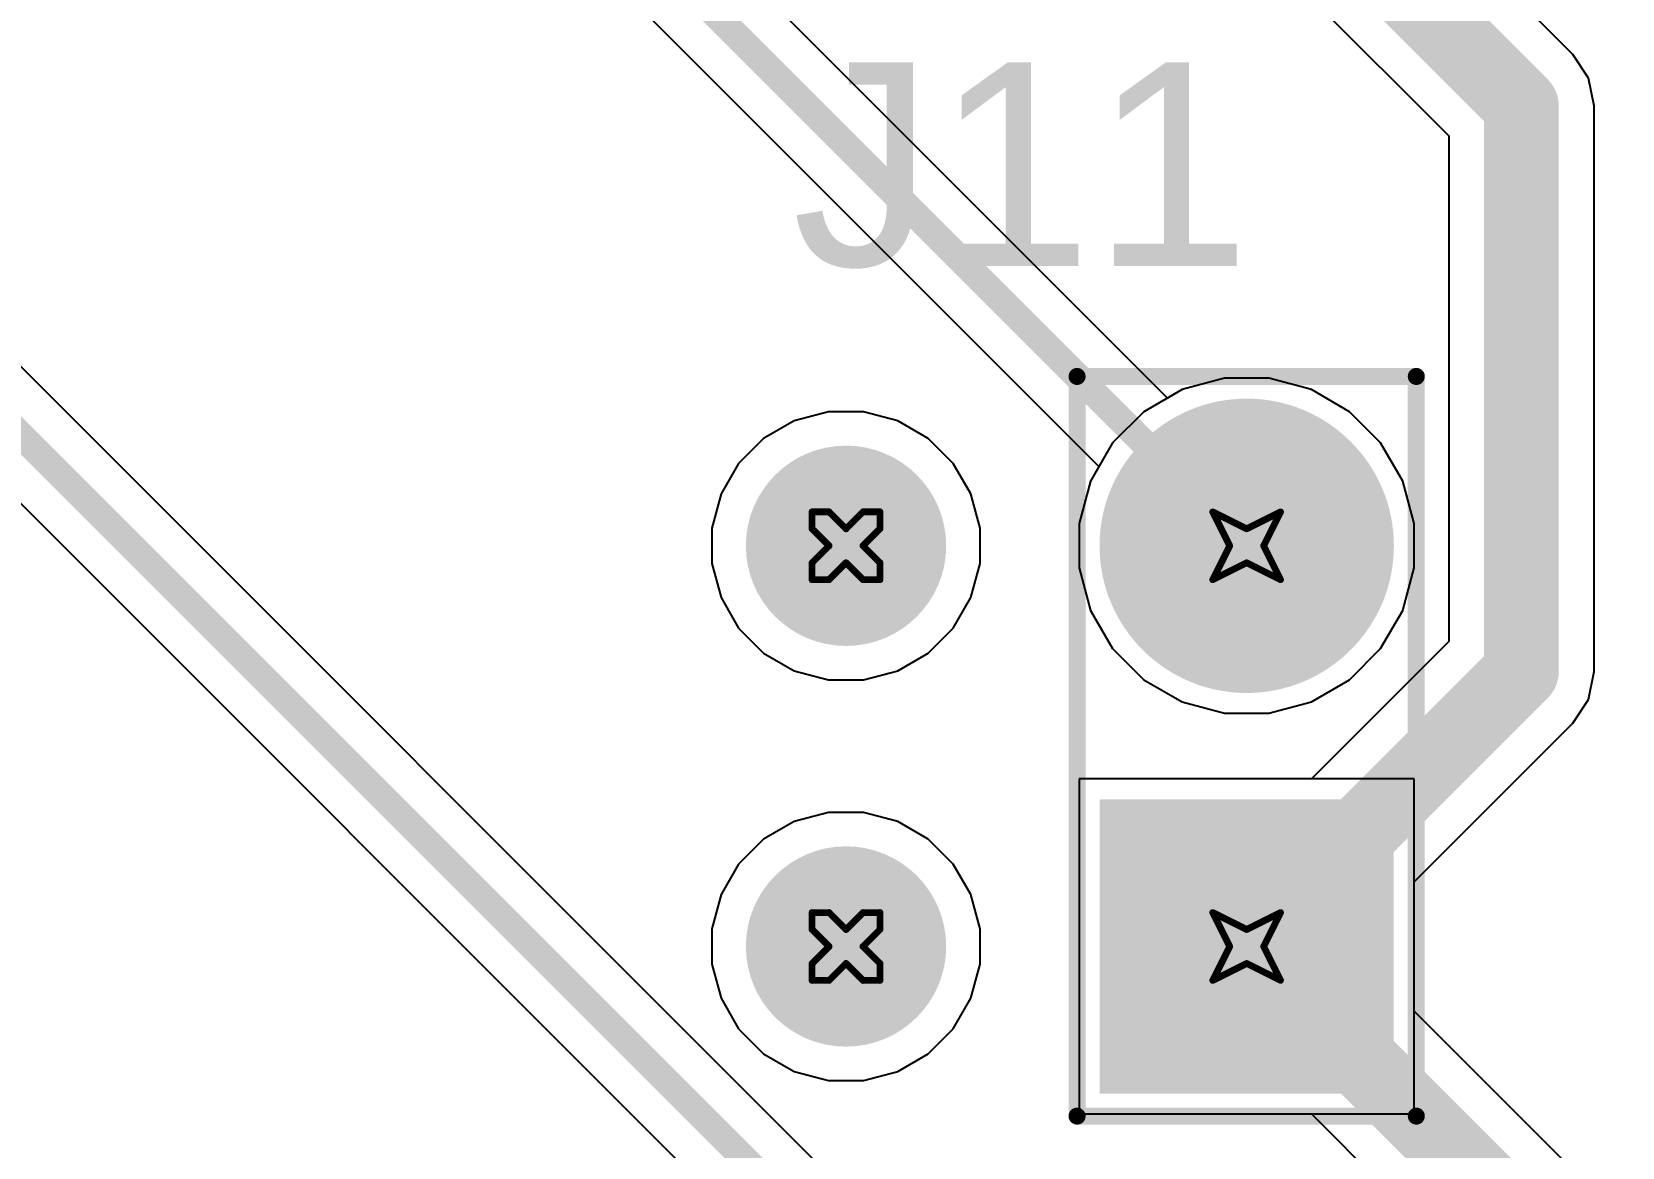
# Model space of a CAD drawing. Header units: inches. Extents: x -89 to 427, y -87 to 99.
# Drawn here: x 66.39 to 78.3, y 17.91 to 26.26 of the extents above; entities that cross this region are included whole.
import ezdxf

# ---------------------------------------------------------------- set-up
doc = ezdxf.new("R2010")
doc.units = ezdxf.units.IN
for name, color, linetype in [('Board_Outline', 56, 'Continuous'), ('Bottom Layer', 5, 'Continuous'), ('Bottom Solder', 6, 'Continuous'), ('Drill Drawing', 1, 'Continuous'), ('Multi-Layer', 9, 'Continuous'), ('Pad Holes', 156, 'Continuous'), ('Top Layer', 1, 'Continuous'), ('Top Overlay', 2, 'Continuous'), ('Top Solder', 216, 'Continuous')]:
    doc.layers.add(name, color=color, linetype=linetype)
doc.styles.add('Arial', font='', dxfattribs={"height": 0.2})
doc.styles.get('Arial').set_extended_font_data('Arial')

msp = doc.modelspace()

# ---------------------------------------------------------------- hatches: boundary and pattern name
at = {"layer": 'Bottom Layer'}
h = msp.add_hatch(color=5, dxfattribs=at)
edge = h.paths.add_edge_path()
edge.add_arc((75.489, 22.415), 1, 0, 360)
h = msp.add_hatch(color=5, dxfattribs=at)
edge = h.paths.add_edge_path()
edge.add_arc((75.489, 22.415), 1, 0, 360)
msp.add_hatch(color=5, dxfattribs=at).paths.add_polyline_path([(74.489, 18.415), (74.489, 20.415), (76.489, 20.415), (76.489, 18.415)])
msp.add_hatch(color=5, dxfattribs=at).paths.add_polyline_path([(74.489, 18.415), (74.489, 20.415), (76.489, 20.415), (76.489, 18.415)])
at = {"layer": 'Bottom Solder'}
h = msp.add_hatch(color=6, dxfattribs=at)
edge = h.paths.add_edge_path()
edge.add_arc((75.489, 22.415), 1.102, 0, 360)
h = msp.add_hatch(color=6, dxfattribs=at)
edge = h.paths.add_edge_path()
edge.add_arc((75.489, 22.415), 1.102, 0, 360)
h = msp.add_hatch(color=6, dxfattribs=at)
edge = h.paths.add_edge_path()
edge.add_arc((72.489, 22.415), 0.102, 0, 360)
for points in [[(74.387, 18.314), (74.387, 20.517), (76.59, 20.517), (76.59, 18.314)], [(74.387, 18.314), (74.387, 20.517), (76.59, 20.517), (76.59, 18.314)], [(72.387, 19.314), (72.387, 19.517), (72.59, 19.517), (72.59, 19.314)]]:
    msp.add_hatch(color=6, dxfattribs=at).paths.add_polyline_path(points)
at = {"layer": 'Multi-Layer'}
h = msp.add_hatch(color=9, dxfattribs=at)
edge = h.paths.add_edge_path()
edge.add_arc((75.489, 22.415), 1, 0, 360)
h = msp.add_hatch(color=9, dxfattribs=at)
edge = h.paths.add_edge_path()
edge.add_arc((75.489, 22.415), 1, 0, 360)
msp.add_hatch(color=9, dxfattribs=at).paths.add_polyline_path([(74.489, 18.415), (74.489, 20.415), (76.489, 20.415), (76.489, 18.415)])
msp.add_hatch(color=9, dxfattribs=at).paths.add_polyline_path([(74.489, 18.415), (74.489, 20.415), (76.489, 20.415), (76.489, 18.415)])
at = {"layer": 'Pad Holes'}
h = msp.add_hatch(color=7, dxfattribs=at)
edge = h.paths.add_edge_path()
edge.add_arc((72.489, 22.415), 0.75, 0, 360)
h = msp.add_hatch(color=7, dxfattribs=at)
edge = h.paths.add_edge_path()
edge.add_arc((75.489, 22.415), 0.6, 0, 360)
h = msp.add_hatch(color=7, dxfattribs=at)
edge = h.paths.add_edge_path()
edge.add_arc((75.489, 22.415), 0.6, 0, 360)
h = msp.add_hatch(color=7, dxfattribs=at)
edge = h.paths.add_edge_path()
edge.add_arc((72.489, 19.415), 0.75, 0, 360)
h = msp.add_hatch(color=7, dxfattribs=at)
edge = h.paths.add_edge_path()
edge.add_arc((75.489, 19.415), 0.6, 0, 360)
h = msp.add_hatch(color=7, dxfattribs=at)
edge = h.paths.add_edge_path()
edge.add_arc((75.489, 19.415), 0.6, 0, 360)
at = {"layer": 'Top Layer'}
h = msp.add_hatch(color=1, dxfattribs=at)
edge = h.paths.add_edge_path()
edge.add_arc((75.489, 22.415), 1, 0, 360)
h = msp.add_hatch(color=1, dxfattribs=at)
edge = h.paths.add_edge_path()
edge.add_arc((75.489, 22.415), 1, 0, 360)
msp.add_hatch(color=1, dxfattribs=at).paths.add_polyline_path([(74.489, 18.415), (74.489, 20.415), (76.489, 20.415), (76.489, 18.415)])
msp.add_hatch(color=1, dxfattribs=at).paths.add_polyline_path([(74.489, 18.415), (74.489, 20.415), (76.489, 20.415), (76.489, 18.415)])
at = {"layer": 'Top Solder'}
h = msp.add_hatch(color=216, dxfattribs=at)
edge = h.paths.add_edge_path()
edge.add_arc((75.489, 22.415), 1.102, 0, 360)
h = msp.add_hatch(color=216, dxfattribs=at)
edge = h.paths.add_edge_path()
edge.add_arc((75.489, 22.415), 1.102, 0, 360)
h = msp.add_hatch(color=216, dxfattribs=at)
edge = h.paths.add_edge_path()
edge.add_arc((72.489, 22.415), 0.102, 0, 360)
for points in [[(74.387, 18.314), (74.387, 20.517), (76.59, 20.517), (76.59, 18.314)], [(74.387, 18.314), (74.387, 20.517), (76.59, 20.517), (76.59, 18.314)], [(72.387, 19.314), (72.387, 19.517), (72.59, 19.517), (72.59, 19.314)]]:
    msp.add_hatch(color=216, dxfattribs=at).paths.add_polyline_path(points)

# ---------------------------------------------------------------- linework, layer by layer
at = {"layer": 'Board_Outline'}
msp.add_lwpolyline([(87.312, 0, 0.254, 0.254, 1), (-87.312, 0, 0.254, 0.254, 1)], format="xyseb", close=True, dxfattribs=at)
at = {"layer": 'Bottom Layer'}
for p, q in [((74.896, 23.521), (53.456, 44.961)), ((52.771, 44.621), (74.383, 23.008)), ((74.896, 15.17), (45.563, 44.503)), ((44.877, 44.164), (74.383, 14.657)), ((77.931, 26.094), (76.743, 27.282)), ((75.974, 26.512), (77.002, 25.484)), ((78.049, 25.917), (77.931, 26.094)), ((78.09, 25.709), (78.049, 25.917)), ((78.09, 21.473), (78.09, 25.709)), ((77.002, 25.484), (77.002, 21.698)), ((75.005, 23.584), (74.896, 23.521)), ((75.324, 23.669), (75.005, 23.584)), ((75.654, 23.669), (75.324, 23.669)), ((75.973, 23.584), (75.654, 23.669)), ((76.259, 23.419), (75.973, 23.584)), ((72.101, 23.351), (71.872, 23.219)), ((72.357, 23.419), (72.101, 23.351)), ((72.621, 23.419), (72.357, 23.419)), ((72.876, 23.351), (72.621, 23.419)), ((73.105, 23.219), (72.876, 23.351)), ((76.492, 23.185), (76.259, 23.419)), ((71.872, 23.219), (71.685, 23.032)), ((73.292, 23.032), (73.105, 23.219)), ((76.657, 22.899), (76.492, 23.185)), ((71.685, 23.032), (71.553, 22.803)), ((73.424, 22.803), (73.292, 23.032)), ((74.383, 23.008), (74.32, 22.899)), ((74.32, 22.899), (74.235, 22.581)), ((76.743, 22.581), (76.657, 22.899)), ((71.553, 22.803), (71.485, 22.548)), ((73.493, 22.548), (73.424, 22.803)), ((71.485, 22.548), (71.485, 22.283)), ((73.493, 22.283), (73.493, 22.548)), ((74.235, 22.581), (74.235, 22.25)), ((76.743, 22.25), (76.743, 22.581)), ((71.485, 22.283), (71.553, 22.028)), ((73.424, 22.028), (73.493, 22.283)), ((74.235, 22.25), (74.32, 21.931)), ((76.657, 21.931), (76.743, 22.25)), ((71.553, 22.028), (71.685, 21.799)), ((73.292, 21.799), (73.424, 22.028)), ((74.32, 21.931), (74.485, 21.646)), ((76.492, 21.646), (76.657, 21.931)), ((71.685, 21.799), (71.872, 21.612)), ((73.105, 21.612), (73.292, 21.799)), ((77.002, 21.698), (75.974, 20.669)), ((71.872, 21.612), (72.101, 21.48)), ((72.876, 21.48), (73.105, 21.612)), ((74.485, 21.646), (74.719, 21.412)), ((76.259, 21.412), (76.492, 21.646)), ((72.101, 21.48), (72.357, 21.411)), ((72.621, 21.411), (72.876, 21.48)), ((78.049, 21.265), (78.09, 21.473)), ((72.357, 21.411), (72.621, 21.411)), ((74.719, 21.412), (75.005, 21.247)), ((75.973, 21.247), (76.259, 21.412)), ((75.005, 21.247), (75.324, 21.161)), ((75.654, 21.161), (75.973, 21.247)), ((77.931, 21.088), (78.049, 21.265)), ((75.324, 21.161), (75.654, 21.161)), ((76.743, 19.9), (77.931, 21.088)), ((75.974, 20.669), (74.235, 20.669)), ((74.235, 20.669), (74.235, 18.161)), ((72.357, 20.419), (72.101, 20.351)), ((72.621, 20.419), (72.357, 20.419)), ((72.876, 20.351), (72.621, 20.419)), ((72.101, 20.351), (71.872, 20.219)), ((73.105, 20.219), (72.876, 20.351)), ((71.872, 20.219), (71.685, 20.032)), ((73.292, 20.032), (73.105, 20.219)), ((71.685, 20.032), (71.553, 19.803)), ((73.424, 19.803), (73.292, 20.032)), ((76.743, 18.931), (76.743, 19.9)), ((71.553, 19.803), (71.485, 19.548)), ((73.493, 19.548), (73.424, 19.803)), ((71.485, 19.548), (71.485, 19.283)), ((73.493, 19.283), (73.493, 19.548)), ((71.485, 19.283), (71.553, 19.028)), ((73.424, 19.028), (73.493, 19.283)), ((71.553, 19.028), (71.685, 18.799)), ((73.292, 18.799), (73.424, 19.028)), ((77.931, 17.743), (76.743, 18.931)), ((71.685, 18.799), (71.872, 18.612)), ((73.105, 18.612), (73.292, 18.799)), ((71.872, 18.612), (72.101, 18.48)), ((72.876, 18.48), (73.105, 18.612)), ((72.101, 18.48), (72.357, 18.411)), ((72.621, 18.411), (72.876, 18.48)), ((72.357, 18.411), (72.621, 18.411)), ((74.235, 18.161), (75.974, 18.161)), ((75.974, 18.161), (77.002, 17.133))]:
    msp.add_line(p, q, dxfattribs=at)
for points in [[(52.921, 44.983, 0.203, 0.203, 0), (75.789, 22.116, 0.203, 0.203, 0)], [(45.027, 44.526, 0.203, 0.203, 0), (75.489, 14.065, 0.203, 0.203, 0)], [(75.489, 27.766, 0.559, 0.559, 0), (77.546, 25.709, 0.559, 0.559, 0)], [(77.546, 21.473, 0.559, 0.559, 0), (77.546, 25.709, 0.559, 0.559, 0)], [(75.489, 19.415, 0.559, 0.559, 0), (77.546, 21.473, 0.559, 0.559, 0)], [(75.489, 19.415, 0.559, 0.559, 0), (77.546, 17.358, 0.559, 0.559, 0)]]:
    msp.add_lwpolyline(points, format="xyseb", dxfattribs=at)
for points in [[(77.406, 25.709, 0.279, 0.279, 1), (77.686, 25.709, 0.279, 0.279, 1)], [(77.406, 25.709, 0.279, 0.279, 1), (77.686, 25.709, 0.279, 0.279, 1)], [(75.738, 22.116, 0.102, 0.102, 1), (75.839, 22.116, 0.102, 0.102, 1)], [(77.406, 21.473, 0.279, 0.279, 1), (77.686, 21.473, 0.279, 0.279, 1)], [(77.406, 21.473, 0.279, 0.279, 1), (77.686, 21.473, 0.279, 0.279, 1)], [(75.349, 19.415, 0.279, 0.279, 1), (75.629, 19.415, 0.279, 0.279, 1)], [(75.349, 19.415, 0.279, 0.279, 1), (75.629, 19.415, 0.279, 0.279, 1)]]:
    msp.add_lwpolyline(points, format="xyseb", close=True, dxfattribs=at)
at = {"layer": 'Drill Drawing'}
for points in [[(72.235, 22.542, 0.0508, 0.0508, 0), (72.235, 22.669, 0.0508, 0.0508, 0)], [(72.235, 22.669, 0.0508, 0.0508, 0), (72.362, 22.669, 0.0508, 0.0508, 0)], [(72.362, 22.669, 0.0508, 0.0508, 0), (72.489, 22.542, 0.0508, 0.0508, 0)], [(72.489, 22.542, 0.0508, 0.0508, 0), (72.616, 22.669, 0.0508, 0.0508, 0)], [(72.616, 22.669, 0.0508, 0.0508, 0), (72.743, 22.669, 0.0508, 0.0508, 0)], [(72.743, 22.542, 0.0508, 0.0508, 0), (72.743, 22.669, 0.0508, 0.0508, 0)], [(75.235, 22.669, 0.0508, 0.0508, 0), (75.489, 22.542, 0.0508, 0.0508, 0)], [(75.235, 22.669, 0.0508, 0.0508, 0), (75.362, 22.415, 0.0508, 0.0508, 0)], [(75.489, 22.542, 0.0508, 0.0508, 0), (75.743, 22.669, 0.0508, 0.0508, 0)], [(75.616, 22.415, 0.0508, 0.0508, 0), (75.743, 22.669, 0.0508, 0.0508, 0)], [(72.235, 22.542, 0.0508, 0.0508, 0), (72.362, 22.415, 0.0508, 0.0508, 0)], [(72.616, 22.415, 0.0508, 0.0508, 0), (72.743, 22.542, 0.0508, 0.0508, 0)], [(72.235, 22.288, 0.0508, 0.0508, 0), (72.362, 22.415, 0.0508, 0.0508, 0)], [(72.616, 22.415, 0.0508, 0.0508, 0), (72.743, 22.288, 0.0508, 0.0508, 0)], [(75.235, 22.161, 0.0508, 0.0508, 0), (75.362, 22.415, 0.0508, 0.0508, 0)], [(75.616, 22.415, 0.0508, 0.0508, 0), (75.743, 22.161, 0.0508, 0.0508, 0)], [(72.235, 22.161, 0.0508, 0.0508, 0), (72.235, 22.288, 0.0508, 0.0508, 0)], [(72.362, 22.161, 0.0508, 0.0508, 0), (72.489, 22.288, 0.0508, 0.0508, 0)], [(72.489, 22.288, 0.0508, 0.0508, 0), (72.616, 22.161, 0.0508, 0.0508, 0)], [(72.743, 22.161, 0.0508, 0.0508, 0), (72.743, 22.288, 0.0508, 0.0508, 0)], [(75.235, 22.161, 0.0508, 0.0508, 0), (75.489, 22.288, 0.0508, 0.0508, 0)], [(75.489, 22.288, 0.0508, 0.0508, 0), (75.743, 22.161, 0.0508, 0.0508, 0)], [(72.235, 22.161, 0.0508, 0.0508, 0), (72.362, 22.161, 0.0508, 0.0508, 0)], [(72.616, 22.161, 0.0508, 0.0508, 0), (72.743, 22.161, 0.0508, 0.0508, 0)], [(72.235, 19.542, 0.0508, 0.0508, 0), (72.235, 19.669, 0.0508, 0.0508, 0)], [(72.235, 19.669, 0.0508, 0.0508, 0), (72.362, 19.669, 0.0508, 0.0508, 0)], [(72.362, 19.669, 0.0508, 0.0508, 0), (72.489, 19.542, 0.0508, 0.0508, 0)], [(72.489, 19.542, 0.0508, 0.0508, 0), (72.616, 19.669, 0.0508, 0.0508, 0)], [(72.616, 19.669, 0.0508, 0.0508, 0), (72.743, 19.669, 0.0508, 0.0508, 0)], [(72.743, 19.542, 0.0508, 0.0508, 0), (72.743, 19.669, 0.0508, 0.0508, 0)], [(75.235, 19.669, 0.0508, 0.0508, 0), (75.489, 19.542, 0.0508, 0.0508, 0)], [(75.235, 19.669, 0.0508, 0.0508, 0), (75.362, 19.415, 0.0508, 0.0508, 0)], [(75.489, 19.542, 0.0508, 0.0508, 0), (75.743, 19.669, 0.0508, 0.0508, 0)], [(75.616, 19.415, 0.0508, 0.0508, 0), (75.743, 19.669, 0.0508, 0.0508, 0)], [(72.235, 19.542, 0.0508, 0.0508, 0), (72.362, 19.415, 0.0508, 0.0508, 0)], [(72.616, 19.415, 0.0508, 0.0508, 0), (72.743, 19.542, 0.0508, 0.0508, 0)], [(72.235, 19.288, 0.0508, 0.0508, 0), (72.362, 19.415, 0.0508, 0.0508, 0)], [(72.616, 19.415, 0.0508, 0.0508, 0), (72.743, 19.288, 0.0508, 0.0508, 0)], [(75.235, 19.161, 0.0508, 0.0508, 0), (75.362, 19.415, 0.0508, 0.0508, 0)], [(75.616, 19.415, 0.0508, 0.0508, 0), (75.743, 19.161, 0.0508, 0.0508, 0)], [(72.235, 19.161, 0.0508, 0.0508, 0), (72.235, 19.288, 0.0508, 0.0508, 0)], [(72.362, 19.161, 0.0508, 0.0508, 0), (72.489, 19.288, 0.0508, 0.0508, 0)], [(72.489, 19.288, 0.0508, 0.0508, 0), (72.616, 19.161, 0.0508, 0.0508, 0)], [(72.743, 19.161, 0.0508, 0.0508, 0), (72.743, 19.288, 0.0508, 0.0508, 0)], [(75.235, 19.161, 0.0508, 0.0508, 0), (75.489, 19.288, 0.0508, 0.0508, 0)], [(75.489, 19.288, 0.0508, 0.0508, 0), (75.743, 19.161, 0.0508, 0.0508, 0)], [(72.235, 19.161, 0.0508, 0.0508, 0), (72.362, 19.161, 0.0508, 0.0508, 0)], [(72.616, 19.161, 0.0508, 0.0508, 0), (72.743, 19.161, 0.0508, 0.0508, 0)]]:
    msp.add_lwpolyline(points, format="xyseb", dxfattribs=at)
for points in [[(72.222, 22.669, 0.0254, 0.0254, 1), (72.248, 22.669, 0.0254, 0.0254, 1)], [(72.222, 22.669, 0.0254, 0.0254, 1), (72.248, 22.669, 0.0254, 0.0254, 1)], [(72.349, 22.669, 0.0254, 0.0254, 1), (72.375, 22.669, 0.0254, 0.0254, 1)], [(72.349, 22.669, 0.0254, 0.0254, 1), (72.375, 22.669, 0.0254, 0.0254, 1)], [(72.603, 22.669, 0.0254, 0.0254, 1), (72.629, 22.669, 0.0254, 0.0254, 1)], [(72.603, 22.669, 0.0254, 0.0254, 1), (72.629, 22.669, 0.0254, 0.0254, 1)], [(72.73, 22.669, 0.0254, 0.0254, 1), (72.756, 22.669, 0.0254, 0.0254, 1)], [(72.73, 22.669, 0.0254, 0.0254, 1), (72.756, 22.669, 0.0254, 0.0254, 1)], [(75.222, 22.669, 0.0254, 0.0254, 1), (75.247, 22.669, 0.0254, 0.0254, 1)], [(75.222, 22.669, 0.0254, 0.0254, 1), (75.247, 22.669, 0.0254, 0.0254, 1)], [(75.73, 22.669, 0.0254, 0.0254, 1), (75.755, 22.669, 0.0254, 0.0254, 1)], [(75.73, 22.669, 0.0254, 0.0254, 1), (75.755, 22.669, 0.0254, 0.0254, 1)], [(72.222, 22.542, 0.0254, 0.0254, 1), (72.248, 22.542, 0.0254, 0.0254, 1)], [(72.222, 22.542, 0.0254, 0.0254, 1), (72.248, 22.542, 0.0254, 0.0254, 1)], [(72.476, 22.542, 0.0254, 0.0254, 1), (72.502, 22.542, 0.0254, 0.0254, 1)], [(72.476, 22.542, 0.0254, 0.0254, 1), (72.502, 22.542, 0.0254, 0.0254, 1)], [(72.73, 22.542, 0.0254, 0.0254, 1), (72.756, 22.542, 0.0254, 0.0254, 1)], [(72.73, 22.542, 0.0254, 0.0254, 1), (72.756, 22.542, 0.0254, 0.0254, 1)], [(75.476, 22.542, 0.0254, 0.0254, 1), (75.501, 22.542, 0.0254, 0.0254, 1)], [(75.476, 22.542, 0.0254, 0.0254, 1), (75.501, 22.542, 0.0254, 0.0254, 1)], [(72.349, 22.415, 0.0254, 0.0254, 1), (72.375, 22.415, 0.0254, 0.0254, 1)], [(72.349, 22.415, 0.0254, 0.0254, 1), (72.375, 22.415, 0.0254, 0.0254, 1)], [(72.603, 22.415, 0.0254, 0.0254, 1), (72.629, 22.415, 0.0254, 0.0254, 1)], [(72.603, 22.415, 0.0254, 0.0254, 1), (72.629, 22.415, 0.0254, 0.0254, 1)], [(75.349, 22.415, 0.0254, 0.0254, 1), (75.374, 22.415, 0.0254, 0.0254, 1)], [(75.349, 22.415, 0.0254, 0.0254, 1), (75.374, 22.415, 0.0254, 0.0254, 1)], [(75.603, 22.415, 0.0254, 0.0254, 1), (75.629, 22.415, 0.0254, 0.0254, 1)], [(75.603, 22.415, 0.0254, 0.0254, 1), (75.629, 22.415, 0.0254, 0.0254, 1)], [(72.222, 22.288, 0.0254, 0.0254, 1), (72.248, 22.288, 0.0254, 0.0254, 1)], [(72.222, 22.288, 0.0254, 0.0254, 1), (72.248, 22.288, 0.0254, 0.0254, 1)], [(72.476, 22.288, 0.0254, 0.0254, 1), (72.502, 22.288, 0.0254, 0.0254, 1)], [(72.476, 22.288, 0.0254, 0.0254, 1), (72.502, 22.288, 0.0254, 0.0254, 1)], [(72.73, 22.288, 0.0254, 0.0254, 1), (72.756, 22.288, 0.0254, 0.0254, 1)], [(72.73, 22.288, 0.0254, 0.0254, 1), (72.756, 22.288, 0.0254, 0.0254, 1)], [(75.476, 22.288, 0.0254, 0.0254, 1), (75.501, 22.288, 0.0254, 0.0254, 1)], [(75.476, 22.288, 0.0254, 0.0254, 1), (75.501, 22.288, 0.0254, 0.0254, 1)], [(72.222, 22.161, 0.0254, 0.0254, 1), (72.248, 22.161, 0.0254, 0.0254, 1)], [(72.222, 22.161, 0.0254, 0.0254, 1), (72.248, 22.161, 0.0254, 0.0254, 1)], [(72.349, 22.161, 0.0254, 0.0254, 1), (72.375, 22.161, 0.0254, 0.0254, 1)], [(72.349, 22.161, 0.0254, 0.0254, 1), (72.375, 22.161, 0.0254, 0.0254, 1)], [(72.603, 22.161, 0.0254, 0.0254, 1), (72.629, 22.161, 0.0254, 0.0254, 1)], [(72.603, 22.161, 0.0254, 0.0254, 1), (72.629, 22.161, 0.0254, 0.0254, 1)], [(72.73, 22.161, 0.0254, 0.0254, 1), (72.756, 22.161, 0.0254, 0.0254, 1)], [(72.73, 22.161, 0.0254, 0.0254, 1), (72.756, 22.161, 0.0254, 0.0254, 1)], [(75.222, 22.161, 0.0254, 0.0254, 1), (75.247, 22.161, 0.0254, 0.0254, 1)], [(75.222, 22.161, 0.0254, 0.0254, 1), (75.247, 22.161, 0.0254, 0.0254, 1)], [(75.73, 22.161, 0.0254, 0.0254, 1), (75.755, 22.161, 0.0254, 0.0254, 1)], [(75.73, 22.161, 0.0254, 0.0254, 1), (75.755, 22.161, 0.0254, 0.0254, 1)], [(72.222, 19.669, 0.0254, 0.0254, 1), (72.248, 19.669, 0.0254, 0.0254, 1)], [(72.222, 19.669, 0.0254, 0.0254, 1), (72.248, 19.669, 0.0254, 0.0254, 1)], [(72.349, 19.669, 0.0254, 0.0254, 1), (72.375, 19.669, 0.0254, 0.0254, 1)], [(72.349, 19.669, 0.0254, 0.0254, 1), (72.375, 19.669, 0.0254, 0.0254, 1)], [(72.603, 19.669, 0.0254, 0.0254, 1), (72.629, 19.669, 0.0254, 0.0254, 1)], [(72.603, 19.669, 0.0254, 0.0254, 1), (72.629, 19.669, 0.0254, 0.0254, 1)], [(72.73, 19.669, 0.0254, 0.0254, 1), (72.756, 19.669, 0.0254, 0.0254, 1)], [(72.73, 19.669, 0.0254, 0.0254, 1), (72.756, 19.669, 0.0254, 0.0254, 1)], [(75.222, 19.669, 0.0254, 0.0254, 1), (75.247, 19.669, 0.0254, 0.0254, 1)], [(75.222, 19.669, 0.0254, 0.0254, 1), (75.247, 19.669, 0.0254, 0.0254, 1)], [(75.73, 19.669, 0.0254, 0.0254, 1), (75.755, 19.669, 0.0254, 0.0254, 1)], [(75.73, 19.669, 0.0254, 0.0254, 1), (75.755, 19.669, 0.0254, 0.0254, 1)], [(72.222, 19.542, 0.0254, 0.0254, 1), (72.248, 19.542, 0.0254, 0.0254, 1)], [(72.222, 19.542, 0.0254, 0.0254, 1), (72.248, 19.542, 0.0254, 0.0254, 1)], [(72.476, 19.542, 0.0254, 0.0254, 1), (72.502, 19.542, 0.0254, 0.0254, 1)], [(72.476, 19.542, 0.0254, 0.0254, 1), (72.502, 19.542, 0.0254, 0.0254, 1)], [(72.73, 19.542, 0.0254, 0.0254, 1), (72.756, 19.542, 0.0254, 0.0254, 1)], [(72.73, 19.542, 0.0254, 0.0254, 1), (72.756, 19.542, 0.0254, 0.0254, 1)], [(75.476, 19.542, 0.0254, 0.0254, 1), (75.501, 19.542, 0.0254, 0.0254, 1)], [(75.476, 19.542, 0.0254, 0.0254, 1), (75.501, 19.542, 0.0254, 0.0254, 1)], [(72.349, 19.415, 0.0254, 0.0254, 1), (72.375, 19.415, 0.0254, 0.0254, 1)], [(72.349, 19.415, 0.0254, 0.0254, 1), (72.375, 19.415, 0.0254, 0.0254, 1)], [(72.603, 19.415, 0.0254, 0.0254, 1), (72.629, 19.415, 0.0254, 0.0254, 1)], [(72.603, 19.415, 0.0254, 0.0254, 1), (72.629, 19.415, 0.0254, 0.0254, 1)], [(75.349, 19.415, 0.0254, 0.0254, 1), (75.374, 19.415, 0.0254, 0.0254, 1)], [(75.349, 19.415, 0.0254, 0.0254, 1), (75.374, 19.415, 0.0254, 0.0254, 1)], [(75.603, 19.415, 0.0254, 0.0254, 1), (75.629, 19.415, 0.0254, 0.0254, 1)], [(75.603, 19.415, 0.0254, 0.0254, 1), (75.629, 19.415, 0.0254, 0.0254, 1)], [(72.222, 19.288, 0.0254, 0.0254, 1), (72.248, 19.288, 0.0254, 0.0254, 1)], [(72.222, 19.288, 0.0254, 0.0254, 1), (72.248, 19.288, 0.0254, 0.0254, 1)], [(72.476, 19.288, 0.0254, 0.0254, 1), (72.502, 19.288, 0.0254, 0.0254, 1)], [(72.476, 19.288, 0.0254, 0.0254, 1), (72.502, 19.288, 0.0254, 0.0254, 1)], [(72.73, 19.288, 0.0254, 0.0254, 1), (72.756, 19.288, 0.0254, 0.0254, 1)], [(72.73, 19.288, 0.0254, 0.0254, 1), (72.756, 19.288, 0.0254, 0.0254, 1)], [(75.476, 19.288, 0.0254, 0.0254, 1), (75.501, 19.288, 0.0254, 0.0254, 1)], [(75.476, 19.288, 0.0254, 0.0254, 1), (75.501, 19.288, 0.0254, 0.0254, 1)], [(72.222, 19.161, 0.0254, 0.0254, 1), (72.248, 19.161, 0.0254, 0.0254, 1)], [(72.222, 19.161, 0.0254, 0.0254, 1), (72.248, 19.161, 0.0254, 0.0254, 1)], [(72.349, 19.161, 0.0254, 0.0254, 1), (72.375, 19.161, 0.0254, 0.0254, 1)], [(72.349, 19.161, 0.0254, 0.0254, 1), (72.375, 19.161, 0.0254, 0.0254, 1)], [(72.603, 19.161, 0.0254, 0.0254, 1), (72.629, 19.161, 0.0254, 0.0254, 1)], [(72.603, 19.161, 0.0254, 0.0254, 1), (72.629, 19.161, 0.0254, 0.0254, 1)], [(72.73, 19.161, 0.0254, 0.0254, 1), (72.756, 19.161, 0.0254, 0.0254, 1)], [(72.73, 19.161, 0.0254, 0.0254, 1), (72.756, 19.161, 0.0254, 0.0254, 1)], [(75.222, 19.161, 0.0254, 0.0254, 1), (75.247, 19.161, 0.0254, 0.0254, 1)], [(75.222, 19.161, 0.0254, 0.0254, 1), (75.247, 19.161, 0.0254, 0.0254, 1)], [(75.73, 19.161, 0.0254, 0.0254, 1), (75.755, 19.161, 0.0254, 0.0254, 1)], [(75.73, 19.161, 0.0254, 0.0254, 1), (75.755, 19.161, 0.0254, 0.0254, 1)]]:
    msp.add_lwpolyline(points, format="xyseb", close=True, dxfattribs=at)
at = {"layer": 'Top Layer'}
for p, q in [((75.005, 23.584), (74.719, 23.419)), ((75.324, 23.669), (75.005, 23.584)), ((75.654, 23.669), (75.324, 23.669)), ((75.973, 23.584), (75.654, 23.669)), ((76.259, 23.419), (75.973, 23.584)), ((72.101, 23.351), (71.872, 23.219)), ((72.357, 23.419), (72.101, 23.351)), ((72.621, 23.419), (72.357, 23.419)), ((72.876, 23.351), (72.621, 23.419)), ((73.105, 23.219), (72.876, 23.351)), ((74.719, 23.419), (74.485, 23.185)), ((76.492, 23.185), (76.259, 23.419)), ((71.872, 23.219), (71.685, 23.032)), ((73.292, 23.032), (73.105, 23.219)), ((74.485, 23.185), (74.32, 22.899)), ((76.657, 22.899), (76.492, 23.185)), ((71.685, 23.032), (71.553, 22.803)), ((73.424, 22.803), (73.292, 23.032)), ((74.32, 22.899), (74.235, 22.581)), ((76.743, 22.581), (76.657, 22.899)), ((71.553, 22.803), (71.485, 22.548)), ((73.493, 22.548), (73.424, 22.803)), ((71.485, 22.548), (71.485, 22.283)), ((73.493, 22.283), (73.493, 22.548)), ((74.235, 22.581), (74.235, 22.25)), ((76.743, 22.25), (76.743, 22.581)), ((71.485, 22.283), (71.553, 22.028)), ((73.424, 22.028), (73.493, 22.283)), ((74.235, 22.25), (74.32, 21.931)), ((76.657, 21.931), (76.743, 22.25)), ((71.553, 22.028), (71.685, 21.799)), ((73.292, 21.799), (73.424, 22.028)), ((74.32, 21.931), (74.485, 21.646)), ((76.492, 21.646), (76.657, 21.931)), ((71.685, 21.799), (71.872, 21.612)), ((73.105, 21.612), (73.292, 21.799)), ((71.872, 21.612), (72.101, 21.48)), ((72.876, 21.48), (73.105, 21.612)), ((74.485, 21.646), (74.719, 21.412)), ((76.259, 21.412), (76.492, 21.646)), ((72.101, 21.48), (72.357, 21.411)), ((72.621, 21.411), (72.876, 21.48)), ((72.357, 21.411), (72.621, 21.411)), ((74.719, 21.412), (75.005, 21.247)), ((75.973, 21.247), (76.259, 21.412)), ((75.005, 21.247), (75.324, 21.161)), ((75.654, 21.161), (75.973, 21.247)), ((75.324, 21.161), (75.654, 21.161)), ((76.743, 20.669), (74.235, 20.669)), ((74.235, 20.669), (74.235, 18.161)), ((76.743, 18.161), (76.743, 20.669)), ((72.357, 20.419), (72.101, 20.351)), ((72.621, 20.419), (72.357, 20.419)), ((72.876, 20.351), (72.621, 20.419)), ((72.101, 20.351), (71.872, 20.219)), ((73.105, 20.219), (72.876, 20.351)), ((71.872, 20.219), (71.685, 20.032)), ((73.292, 20.032), (73.105, 20.219)), ((71.685, 20.032), (71.553, 19.803)), ((73.424, 19.803), (73.292, 20.032)), ((71.553, 19.803), (71.485, 19.548)), ((73.493, 19.548), (73.424, 19.803)), ((71.485, 19.548), (71.485, 19.283)), ((73.493, 19.283), (73.493, 19.548)), ((71.485, 19.283), (71.553, 19.028)), ((73.424, 19.028), (73.493, 19.283)), ((71.553, 19.028), (71.685, 18.799)), ((73.292, 18.799), (73.424, 19.028)), ((71.685, 18.799), (71.872, 18.612)), ((73.105, 18.612), (73.292, 18.799)), ((71.872, 18.612), (72.101, 18.48)), ((72.876, 18.48), (73.105, 18.612)), ((72.101, 18.48), (72.357, 18.411)), ((72.621, 18.411), (72.876, 18.48)), ((72.357, 18.411), (72.621, 18.411)), ((74.235, 18.161), (76.743, 18.161))]:
    msp.add_line(p, q, dxfattribs=at)
at = {"layer": 'Top Overlay'}
for points in [[(74.219, 23.683, 0.127, 0.127, 0), (76.759, 23.683, 0.127, 0.127, 0)], [(74.219, 18.145, 0.127, 0.127, 0), (74.219, 23.683, 0.127, 0.127, 0)], [(76.759, 18.145, 0.127, 0.127, 0), (76.759, 23.683, 0.127, 0.127, 0)], [(74.219, 18.145, 0.127, 0.127, 0), (76.759, 18.145, 0.127, 0.127, 0)]]:
    msp.add_lwpolyline(points, format="xyseb", dxfattribs=at)
for points in [[(74.187, 23.683, 0.0635, 0.0635, 1), (74.251, 23.683, 0.0635, 0.0635, 1)], [(74.187, 23.683, 0.0635, 0.0635, 1), (74.251, 23.683, 0.0635, 0.0635, 1)], [(76.727, 23.683, 0.0635, 0.0635, 1), (76.791, 23.683, 0.0635, 0.0635, 1)], [(76.727, 23.683, 0.0635, 0.0635, 1), (76.791, 23.683, 0.0635, 0.0635, 1)], [(74.187, 18.145, 0.0635, 0.0635, 1), (74.251, 18.145, 0.0635, 0.0635, 1)], [(74.187, 18.145, 0.0635, 0.0635, 1), (74.251, 18.145, 0.0635, 0.0635, 1)], [(76.727, 18.145, 0.0635, 0.0635, 1), (76.791, 18.145, 0.0635, 0.0635, 1)], [(76.727, 18.145, 0.0635, 0.0635, 1), (76.791, 18.145, 0.0635, 0.0635, 1)]]:
    msp.add_lwpolyline(points, format="xyseb", close=True, dxfattribs=at)

# ---------------------------------------------------------------- texts
at = {"layer": 'Top Overlay', "style": 'Arial'}
msp.add_text('J11', height=1.524, dxfattribs=at).set_placement((72.085, 24.511))

doc.saveas('drawing.dxf')
